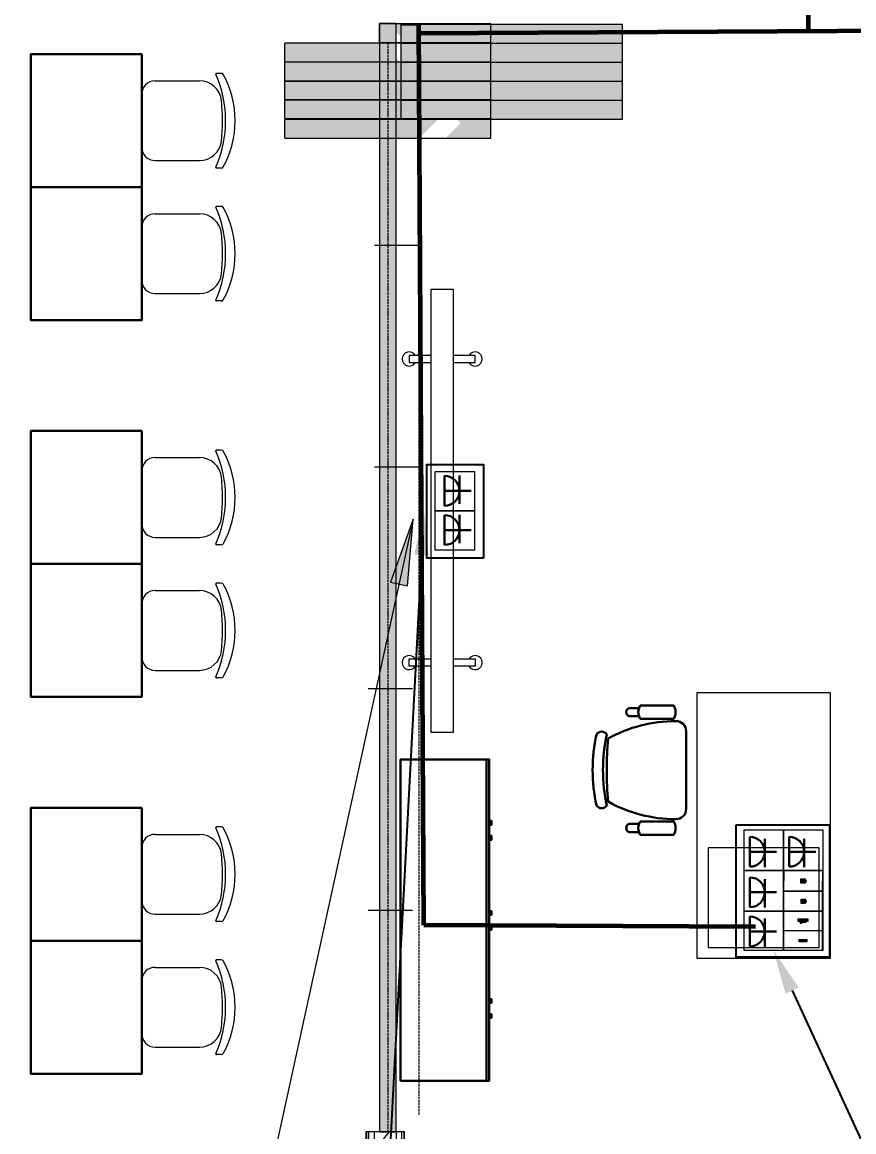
# Model space of a CAD drawing. Header units: millimetres. Extents: x -32 to 417638015, y -35 to 175284279.
# Drawn here: x 417145845 to 417149597, y 175234348 to 175239354 of the extents above; entities that cross this region are included whole.
import ezdxf
from ezdxf import colors
from ezdxf.entities.mleader import LeaderData, LeaderLine
from ezdxf.math import Vec2, Vec3

# ---------------------------------------------------------------- set-up
doc = ezdxf.new("R2010")
doc.units = ezdxf.units.MM
doc.linetypes.add('ADSK_Осевая', pattern=[14, 10, -2, 0, -2])
doc.linetypes.add('ADSK_Штриховая_ш3 п1_5', pattern=[4.5, 3, -1.5])
for name, color, linetype, lineweight in [('_ЭМ_В полу', 26, 'Кабель в трубе', 60), ('_ЭМ_гофра', 5, 'Continuous', 60), ('_ЭМ_ТХобщее_слой', 7, 'Continuous', 30), ('Аннотация', 7, 'Continuous', 18), ('Стены внутренние', 7, 'Continuous', 18), ('Стены отделка', 7, 'Continuous', 30), ('Стены штриховка', 7, 'Continuous', 9), ('ТХ', 5, 'Continuous', 0), ('Узлы', 7, 'Continuous', 18), ('ШТРИХОВКА', 252, 'Continuous', 15), ('Электро', 250, 'Continuous', 25), ('ЭОМ_Кабель для СУП', 150, 'Continuous', 9)]:
    doc.layers.add(name, color=color, linetype=linetype, lineweight=lineweight)
for name, color, linetype in [('_ЭМ_Надписи', 7, 'Continuous'), ('PDF _СС_розетки', 7, 'Continuous'), ('ВНУТРЯНКА', 1, 'Continuous'), ('ЭОМ_Лотки рабочие', 5, 'Continuous')]:
    doc.layers.add(name, color=color, linetype=linetype)
doc.layers.add('PDF _ЭОМ _розетки', color=7, linetype='Continuous', true_color=0xeb0000)
doc.layers.add('Линии', color=7, linetype='Continuous', lineweight=9, true_color=0x00a600)
doc.styles.add('ELine', font='txt.shx')
doc.styles.add('ЭОМ', font='isocpeur.ttf', dxfattribs={"width": 0.85, "height": 250})
doc.linetypes.add('TRAY', pattern='A,12.119257,["_",ELine,S=4.5,R=90,X=0,Y=-1.555839],0.750382,["_",ELine,S=4.5,R=0,X=0,Y=-0.8058489999999999],1.314849,["_",ELine,S=4.5,R=0,X=0,Y=-0.8058489999999999],2.250029,["_",ELine,S=4.5,R=90,X=0,Y=-1.555839],13.565483', length=30)
doc.linetypes.add('Кабель в трубе', pattern='A,8,[133,ltypeshp.shx,S=1,R=0,X=10,Y=1.3],-3,[130,ltypeshp.shx,S=1.5,R=-45,X=-1.5,Y=0],8', length=19)

# ---------------------------------------------------------------- blocks, each defined once
blk = doc.blocks.new('Стул ученич штабелир №5-7')
at = {"color": 0, "linetype": 'ByBlock', "lineweight": -2}
for p, q in [((-120.064222017827, -6.874120663269423e-05), (120.064222017827, 6.874120663269423e-05)), ((-120.0642220180016, -6.874130849610083e-05), (120.0642220177106, 6.874110476928763e-05)), ((-179.935777982173, -59.99993125879337), (-179.935777982173, -260.3112319844695)), ((-179.9357779823476, -59.99993125888795), (-179.9357779823476, -260.3112319845714)), ((180.064222017827, -59.99993125879337), (180.064222017827, -260.3112319844695)), ((180.0642220177106, -59.99993125888795), (180.0642220177106, -260.3112319845714)), ((-213.4357779821148, -359.0004116515302), (-213.4357779821148, -337.3406056039639)), ((-213.4357779822894, -359.0004116516247), (-213.4357779822894, -337.3406056040585)), ((213.564222017827, -359.0004116515302), (213.564222017827, -337.3406056039639)), ((213.5642220176524, -359.0004116516247), (213.5642220176524, -337.3406056040585))]:
    blk.add_line(p, q, dxfattribs=at)
for centre, radius, start, end in [((-119.9357779822312, -59.99993125879337), 60.00000000000227, 90, 180), ((-119.9357779823476, -59.99993125885157), 59.99999999995964, 90, 180), ((120.0642220178852, -59.99993125879337), 60.00000000000227, 0, 90), ((120.0642220177106, -59.99993125885157), 59.99999999995964, 0, 90), ((-79.93577798217302, -260.3112319844549), 100.0000000000176, 180, 264.2584419996841), ((-79.93577798234764, -260.3112319845568), 100.0000000000176, 180, 264.2584419996841), ((80.06422201782698, -260.3112319844549), 100.0000000000176, 275.7415580003159, 0), ((80.06422201765236, -260.3112319845568), 100.0000000000176, 275.7415580003159, 0), ((-210.435777982173, -337.3406056039494), 2.999999999983853, 63.89783268162118, 180), ((-210.4357779823476, -337.340605604044), 2.999999999983853, 63.89783268162118, 180), ((0.06422201782697812, 142.3201924452005), 520.8201237039044, 246.3195110063149, 293.6804889936851), ((0.06422201765235513, 142.3201924450987), 520.8201237039044, 246.3195110063149, 293.6804889936851), ((210.564222017827, -337.3406056039494), 2.999999999983853, 0, 116.1021673183788), ((210.5642220176524, -337.340605604044), 2.999999999983853, 0, 116.1021673183788), ((-203.435777982173, -359.0004116515447), 9.999999999989248, 180, 238.068250632605), ((-203.4357779823476, -359.0004116516466), 9.999999999989248, 180, 238.068250632605), ((0.06422201782697812, 9.04909030158342), 430.5490215606072, 240.9916647866204, 299.0083352133797), ((0.06422201765235513, 9.049090301488832), 430.5490215606072, 240.9916647866204, 299.0083352133797), ((0.06422201782697812, 435.5341415462426), 800.3966485555333, 263.2469772545854, 276.7530227454146), ((0.06422201765235513, 435.5341415461407), 800.3966485555333, 263.2469772545854, 276.7530227454146), ((203.564222017827, -359.0004116515447), 9.999999999989248, 301.931749367395, 0), ((203.5642220176524, -359.0004116516466), 9.999999999989248, 301.931749367395, 0)]:
    blk.add_arc(centre, radius, start, end, dxfattribs=at)
blk = doc.blocks.new('ТХ 3 этаж')
at = {"layer": 'Узлы'}
for points in [[(23443.21923300566, 7604.155551207485), (23579.41457975394, 7604.155551207485), (23579.41457975394, 7688.155551207485), (23152.23793012393, 7688.155551207485), (23152.23793012393, 7650.332200837438), (23198.41457975388, 7604.155551207485), (23336.43548194878, 7604.155551207485)], [(23152.23793012387, 2688.591227744124), (23152.23793012393, 7603.155551207485), (23076.59122938389, 7603.155551207485), (23076.59122938389, 2688.591227744124)]]:
    blk.add_hatch(color=8, dxfattribs=at).paths.add_polyline_path(points)
h = blk.add_hatch(color=8, dxfattribs=at)
h.paths.add_polyline_path([(23443.21923300566, 7516.155551207485), (23579.41457975394, 7516.155551207485), (23579.41457975394, 7600.155551207485), (23202.41457975388, 7600.155551207485), (23286.41457975388, 7516.155551207485), (23336.43548194878, 7516.155551207485)])
h.paths.add_polyline_path([(22649.41457975388, 7516.155551207485), (23076.59122938389, 7516.155551207485), (23076.59122938389, 7600.155551207485), (22649.41457975388, 7600.155551207485)])
h.paths.add_polyline_path([(23152.23793012393, 7516.155551207485), (23167.62064051459, 7516.155551207485), (23152.23793012393, 7531.538261598151)])
h = blk.add_hatch(color=8, dxfattribs=at)
h.paths.add_polyline_path([(23372.41457975388, 7430.155551207485), (23579.41457975394, 7430.155551207485), (23579.41457975394, 7514.155551207485), (23288.41457975388, 7514.155551207485), (23336.43548194878, 7466.134649012587)])
h.paths.add_polyline_path([(22649.41457975388, 7430.155551207485), (23076.59122938389, 7430.155551207485), (23076.59122938389, 7514.155551207485), (22649.41457975388, 7514.155551207485)])
h.paths.add_polyline_path([(23152.23793012393, 7430.155551207485), (23253.62064051453, 7430.155551207485), (23169.62064051453, 7514.155551207485), (23152.23793012393, 7514.155551207485)])
h = blk.add_hatch(color=8, dxfattribs=at)
h.paths.add_polyline_path([(23339.62064051453, 7344.155551207485), (23255.62064051459, 7428.155551207485), (23152.23793012393, 7428.155551207485), (23152.23793012393, 7344.155551207485), (23336.43548194878, 7344.155551207485)])
h.paths.add_polyline_path([(23443.21923300566, 7344.155551207485), (23579.41457975394, 7344.155551207485), (23579.41457975394, 7428.155551207485), (23374.41457975388, 7428.155551207485), (23443.21923300566, 7359.350897955708), (23428.02388625738, 7344.155551207485)])
h.paths.add_polyline_path([(22649.41457975388, 7344.155551207485), (23076.59122938389, 7344.155551207485), (23076.59122938389, 7428.155551207485), (22649.41457975388, 7428.155551207485)])
h = blk.add_hatch(color=8, dxfattribs=at)
h.paths.add_polyline_path([(22726.21295688249, 7260.155551207485), (23076.59122938389, 7260.155551207485), (23076.59122938389, 7344.155551207485), (22649.41457975388, 7344.155551207485), (22649.41457975388, 7260.155551207485)])
h.paths.add_polyline_path([(23344.02388625743, 7260.155551207485), (23579.41457975394, 7260.155551207485), (23579.41457975394, 7344.155551207485), (23152.23793012393, 7344.155551207485), (23152.23793012393, 7260.155551207485), (23336.43548194878, 7260.155551207485)])
h = blk.add_hatch(color=8, dxfattribs=at)
h.paths.add_polyline_path([(22726.21295688249, 7172.155551207485), (23076.59122938389, 7172.155551207485), (23076.59122938389, 7256.155551207485), (22649.41457975388, 7256.155551207485), (22649.41457975388, 7172.155551207485)])
h.paths.add_polyline_path([(23374.81782549672, 7172.155551207485), (23579.41457975394, 7172.155551207485), (23579.41457975394, 7256.155551207485), (23427.62064051453, 7256.155551207485), (23443.21923300566, 7240.556958716363)])
h.paths.add_polyline_path([(23152.23793012393, 7172.155551207485), (23256.02388625743, 7172.155551207485), (23340.02388625743, 7256.155551207485), (23152.23793012393, 7256.155551207485)])
at = {"color": 8, "linetype": 'Continuous'}
for p, q in [((24252.3952794715, 4612.194382247922), (24403.57620288638, 4612.194045317767)), ((24200.98872464124, 4600.179727956827), (24246.59977054337, 4600.158714892052)), ((24201.06276208555, 4563.431403624767), (24246.7755769293, 4563.438272217929)), ((24252.39514525092, 4551.969511079311), (24403.57606866604, 4551.969174149155)), ((24459.83778580205, 4145.511579121638), (24459.83856618611, 4495.670876366727)), ((23559.21783311089, 2918.591227744124), (23559.21783311089, 4368.591227744124)), ((24201.06167966916, 4077.749881817668), (24246.77449448706, 4077.745132958691)), ((24252.39411392828, 4089.213869049156), (24403.5750373434, 4089.213532119)), ((24200.98747843105, 4041.003881306562), (24246.59852442631, 4041.024691068742)), ((24252.39397970281, 4028.986674390209), (24403.5749031177, 4028.986337460054))]:
    blk.add_line(p, q, dxfattribs=at)
at = {"color": 8}
for points in [[(22003.94158473588, 7550.591227745579), (22003.94158473588, 6950.591227745579), (21503.94158473576, 6950.591227745579), (21503.94158473576, 7550.591227745579)], [(22003.94158473588, 6950.591227745113), (22003.94158473588, 6350.591227745113), (21503.94158473576, 6350.591227745113), (21503.94158473576, 6950.591227745113)], [(22003.94158473588, 5850.591227745113), (22003.94158473588, 5250.591227745113), (21503.94158473576, 5250.591227745113), (21503.94158473576, 5850.591227745113)], [(22003.94158473588, 5250.591227744648), (22003.94158473588, 4650.591227744648), (21503.94158473576, 4650.591227744648), (21503.94158473576, 5250.591227744648)], [(22003.94158473588, 4150.591227744648), (22003.94158473588, 3550.591227744648), (21503.94158473576, 3550.591227744648), (21503.94158473576, 4150.591227744648)], [(22003.94158473588, 3550.591227744182), (22003.94158473588, 2950.591227744182), (21503.94158473576, 2950.591227744182), (21503.94158473576, 3550.591227744182)]]:
    blk.add_lwpolyline(points, close=True, dxfattribs=at)
at = {"color": 8, "linetype": 'Continuous'}
for points in [[(23171.24532749952, 2918.591227744124), (23571.24532749952, 2918.591227744124), (23571.24532749952, 4368.591227744124), (23171.24532749952, 4368.591227744124)], [(23571.24532749952, 4091.524414986256), (23571.24532749952, 4074.146745196427), (23581.46676102543, 4074.146745196427), (23581.46676102543, 4091.524414986256)], [(23571.24532749952, 4023.845860771718), (23571.24532749952, 4006.46819098189), (23581.46676102543, 4006.46819098189), (23581.46676102543, 4023.845860771718)], [(23571.24532749952, 3684.501641025185), (23571.24532749952, 3667.123971235356), (23581.46676102543, 3667.123971235356), (23581.46676102543, 3684.501641025185)], [(23571.24532749952, 3616.823086810648), (23571.24532749952, 3599.445417020819), (23581.46676102543, 3599.445417020819), (23581.46676102543, 3616.823086810648)], [(23571.24532749952, 3287.612192153814), (23571.24532749952, 3270.234522363986), (23581.46676102543, 3270.234522363986), (23581.46676102543, 3287.612192153814)], [(23571.24532749952, 3219.933637939277), (23571.24532749952, 3202.555968149449), (23581.46676102543, 3202.555968149449), (23581.46676102543, 3219.933637939277)]]:
    blk.add_lwpolyline(points, close=True, dxfattribs=at)
for centre, radius, start, end in [((24302.41508134382, 4582.081835186749), 58.38485265115694, 148.9510123063854, 211.0487723132728), ((24353.55626679349, 4582.081721210619), 58.38480618134818, 328.9509723048196, 31.04877231327284), ((24209.50776127956, 4581.821811320202), 20.23648610886201, 114.8954523110503, 245.3353723111037), ((24411.36415553725, 3917.193902993284), 624.4533800444575, 89.87797230832345, 119.1058923020242), ((24414.4268770343, 4496.263467625715), 45.41580305043151, 359.2518723108205, 92.18663730249264), ((24785.5380913878, 4321.303813424194), 747.5137961953549, 167.6019923050138, 192.3977723140678), ((24078.69174063692, 4465.951960104692), 28.12280751992465, 34.29007230332434, 145.7096423144107), ((24832.00789938841, 4321.303709859203), 747.513796195354, 167.6019923050138, 192.3977723140678), ((25863.84210415368, 4321.301410256652), 1761.918570076577, 175.3938223139809, 184.6546223109332), ((24078.69109590256, 4176.658817378513), 28.12327221800076, 214.2914723094528, 325.7082723040991), ((24411.3689741627, 4723.998062509694), 624.4633710530685, 240.9067723083457, 270.1214723106648), ((24414.42586165504, 4144.91686678672), 45.41608186922893, 267.8134723070149, 0.7478723090622774), ((24209.58071630748, 4059.391965181043), 20.23648610886495, 114.8954523110503, 245.3353723111037), ((24302.41391580083, 4059.10132198775), 58.38480618133873, 148.9509823089283, 211.0487723132728), ((24353.5551012505, 4059.101208011794), 58.3848294162496, 328.9509723048196, 31.04877231327284)]:
    blk.add_arc(centre, radius, start, end, dxfattribs=at)
at = {"layer": 'Линии', "color": 8, "linetype": 'ADSK_Штриховая_ш3 п1_5'}
for p, q in [((23579.41457975388, 7688.155551207485), (23076.59122938389, 7688.155551207485)), ((23076.59122938389, 7604.155551207485), (23076.59122938389, 7688.155551207485)), ((23579.41457975388, 7604.155551207485), (23579.41457975388, 7688.155551207485)), ((23579.41457975388, 7600.155551207485), (22649.41457975388, 7600.155551207485)), ((22649.41457975388, 7516.155551207485), (22649.41457975388, 7600.155551207485)), ((23076.59122938389, 7604.155551207485), (23579.41457975388, 7604.155551207485)), ((23579.41457975388, 7516.155551207485), (23579.41457975388, 7600.155551207485)), ((22649.41457975388, 7516.155551207485), (23579.41457975388, 7516.155551207485)), ((23579.41457975388, 7514.155551207485), (22649.41457975388, 7514.155551207485)), ((22649.41457975388, 7430.155551207485), (22649.41457975388, 7514.155551207485)), ((23579.41457975388, 7430.155551207485), (23579.41457975388, 7514.155551207485)), ((22649.41457975388, 7430.155551207485), (23579.41457975388, 7430.155551207485)), ((23579.41457975388, 7428.155551207485), (22649.41457975388, 7428.155551207485)), ((22649.41457975388, 7344.155551207485), (22649.41457975388, 7428.155551207485)), ((23579.41457975388, 7344.155551207485), (23579.41457975388, 7428.155551207485)), ((23579.41457975388, 7344.155551207485), (22649.41457975388, 7344.155551207485)), ((22649.41457975388, 7344.155551207485), (23579.41457975388, 7344.155551207485)), ((22649.41457975388, 7260.155551207485), (22649.41457975388, 7344.155551207485)), ((23579.41457975388, 7260.155551207485), (23579.41457975388, 7344.155551207485)), ((22649.41457975388, 7260.155551207485), (23579.41457975388, 7260.155551207485)), ((23579.41457975388, 7256.155551207485), (22649.41457975388, 7256.155551207485)), ((22649.41457975388, 7172.155551207485), (22649.41457975388, 7256.155551207485)), ((23579.41457975388, 7172.155551207485), (23579.41457975388, 7256.155551207485)), ((22649.41457975388, 7172.155551207485), (23579.41457975388, 7172.155551207485))]:
    blk.add_line(p, q, dxfattribs=at)
at = {"layer": 'Линии', "color": 8}
for p, q in [((23076.59122938389, 7603.155551207485), (23076.59122938389, 2688.591227744124)), ((23152.23793012387, 2688.591227744124), (23152.23793012387, 7603.155551207485))]:
    blk.add_line(p, q, dxfattribs=at)
at = {"layer": 'Линии', "color": 8, "linetype": 'ADSK_Осевая', "lineweight": 18}
blk.add_line((23114.41457975388, 7603.155551207485), (23114.41457975388, 2683.155551207485), dxfattribs=at)
at = {"layer": 'ТХ', "color": 8}
for points in [[(23309.28021801385, 4490.591227744124), (23309.28021801385, 6490.591227744124), (23409.28021801385, 6490.591227744124), (23409.28021801385, 4490.591227744124)], [(25109.83817599411, 4670.591227744182), (25109.83817599411, 3470.591227744182), (24509.83817599411, 3470.591227744182), (24509.83817599411, 4670.591227744182)], [(24559.83817599411, 3970.591227744182), (24559.83817599411, 3520.591227744182), (25059.83817599411, 3520.591227744182), (25059.83817599411, 3970.591227744182)]]:
    blk.add_lwpolyline(points, close=True, dxfattribs=at)
at = {"layer": 'ТХ', "color": 8, "linetype": 'Continuous', "lineweight": 5, "ltscale": 100}
for points in [[(23309.28021801385, 6191.961090757861), (23210.65008102712, 6191.961090757861), (23210.65008102712, 6159.084378429048), (23309.28021801385, 6159.084378429048)], [(23409.28021801385, 6159.084378429048), (23507.91035500012, 6159.084378429048), (23507.91035500012, 6191.961090757861), (23409.28021801385, 6191.961090757861)], [(23309.28021801385, 4789.221364730445), (23210.65008102712, 4789.221364730445), (23210.65008102712, 4822.0980770592), (23309.28021801385, 4822.0980770592)], [(23409.28021801385, 4822.0980770592), (23507.91035500012, 4822.0980770592), (23507.91035500012, 4789.221364730445), (23409.28021801385, 4789.221364730445)]]:
    blk.add_lwpolyline(points, dxfattribs=at)
at = {"layer": 'ТХ', "color": 8}
for centre, start, end in [((23210.65008102759, 6175.522734593425), 30.96375653207352, 329.0362434679265), ((23507.91035500012, 6175.522734593425), 210.9637565320735, 149.0362434679265), ((23210.65008102759, 4805.659720894822), 30.96375653207352, 329.0362434679265), ((23507.91035500012, 4805.659720894822), 210.9637565320735, 149.0362434679265)]:
    blk.add_arc(centre, 31.95042134147633, start, end, dxfattribs=at)
at = {"layer": 'ТХ', "color": 8, "lineweight": 0, "rotation": 90}
for p in [(22003.94158473588, 7250.591227746045), (22003.94158473588, 6650.591227745113), (22003.94158473588, 5550.591227745113), (22003.94158473588, 4950.591227744648), (22003.94158473588, 3850.591227744648), (22003.94158473588, 3250.591227744182)]:
    blk.add_blockref('Стул ученич штабелир №5-7', p, dxfattribs=at)
blk = doc.blocks.new('План 3 этажа')
at = {"layer": 'Аннотация', "lineweight": 20}
blk.add_hatch(color=8, dxfattribs=at).paths.add_polyline_path([(16217.29116076417, 5571.552485754976), (16114.69643473352, 5286.887355467491), (16191.86902244511, 5270.033615542551)])
at = {"layer": 'Стены внутренние', "lineweight": 9}
h = blk.add_hatch(dxfattribs=at)
h.set_pattern_fill('FP_3', color=8, style=0, pattern_type=2)
h.set_pattern_definition([(45, (507.3426762534655, 158.9018102923892), (-106.0660171779821, 106.0660171779821), []), (135, (507.3426762534655, 158.9018102923892), (-106.0660171779821, -106.0660171779821), [])])
h.paths.add_polyline_path([(16041.34267625347, 2577.133406092814), (16141.34267625347, 2577.133406092832), (16141.34267625347, 2807.133406092909), (16041.34267625347, 2807.133406092909), (16041.34267625347, 2734.252521997297)])
at = {"layer": 'Узлы'}
for points in [[(16141.34267625347, 2807.133406092909), (16141.34267625347, 7807.133406092916), (16065.69597551349, 7807.133406092916), (16065.69597551349, 2807.133406092909)], [(17159.34267625352, 7719.745312251761), (17161.34267625347, 7719.745312251761), (17161.34267625347, 7803.745312251759), (16161.34267625347, 7803.745312251759), (16161.34267625347, 7719.745312251761), (17157.34267625352, 7719.745312251761)], [(17057.34267625352, 7633.745312251755), (17161.34267625347, 7633.745312251755), (17161.34267625347, 7717.745312251752), (16161.34267625347, 7717.745312251752), (16161.34267625347, 7633.745312251755), (16606.02245856746, 7633.745312251755)], [(17057.34267625352, 7547.745312251755), (17161.34267625347, 7547.745312251755), (17161.34267625347, 7631.745312251755), (16161.34267625347, 7631.745312251755), (16161.34267625347, 7547.745312251755), (16606.02245856746, 7547.745312251755)], [(17057.34267625352, 7461.745312251766), (17161.34267625347, 7461.745312251766), (17161.34267625347, 7545.745312251766), (16161.34267625347, 7545.745312251766), (16161.34267625347, 7461.745312251766), (16606.02245856746, 7461.745312251766)], [(17057.34267625352, 7375.74531225177), (17161.34267625347, 7375.74531225177), (17161.34267625347, 7459.745312251768), (16161.34267625347, 7459.745312251768), (16161.34267625347, 7375.74531225177), (16606.02245856746, 7375.74531225177)]]:
    blk.add_hatch(color=8, dxfattribs=at).paths.add_polyline_path(points)
at = {"layer": 'Аннотация', "color": 8, "lineweight": 20}
for p, q in [((16217.29116076417, 5571.552485754976), (15213.95000919409, 977.2942754687474)), ((16217.29116076417, 5571.552485754976), (16114.69643473352, 5286.887355467491)), ((16191.86902244511, 5270.033615542551), (16217.29116076417, 5571.552485754976)), ((16114.69643473352, 5286.887355467491), (16191.86902244511, 5270.033615542551))]:
    blk.add_line(p, q, dxfattribs=at)
at = {"layer": 'Линии', "color": 8}
for p, q in [((16141.34267625347, 7807.13340609291), (16065.69597551349, 7807.13340609291)), ((16065.69597551349, 7807.13340609291), (16065.69597551349, 2807.133406092909)), ((16141.34267625347, 2807.133406092909), (16141.34267625347, 7807.133406092912)), ((17161.34267625347, 7803.745312251743), (16161.34267625347, 7803.745312251746)), ((16161.34267625347, 7803.745312251746), (16161.34267625347, 7719.74531225175)), ((16165.68535114644, 7801.697729556235), (16245.68535114644, 7801.697729556233)), ((17161.34267625347, 7719.745312251745), (17161.34267625347, 7803.745312251743)), ((16161.34267625347, 7719.74531225175), (17161.34267625347, 7719.745312251745)), ((17161.34267625347, 7717.745312251745), (16161.34267625347, 7717.745312251748)), ((16161.34267625347, 7717.745312251748), (16161.34267625347, 7633.745312251752)), ((17161.34267625347, 7633.745312251748), (17161.34267625347, 7717.745312251745)), ((16161.34267625347, 7633.745312251752), (17161.34267625347, 7633.745312251748)), ((17161.34267625347, 7631.745312251748), (16161.34267625347, 7631.745312251752)), ((16161.34267625347, 7631.745312251752), (16161.34267625347, 7547.745312251755)), ((17161.34267625347, 7547.745312251754), (17161.34267625347, 7631.745312251748)), ((16161.34267625347, 7547.745312251755), (17161.34267625347, 7547.745312251754)), ((17161.34267625347, 7545.745312251754), (16161.34267625347, 7545.745312251757)), ((16161.34267625347, 7545.745312251757), (16161.34267625347, 7461.745312251761)), ((17161.34267625347, 7461.745312251759), (17161.34267625347, 7545.745312251754)), ((16161.34267625347, 7461.745312251761), (17161.34267625347, 7461.745312251759)), ((17161.34267625347, 7459.745312251759), (16161.34267625347, 7459.745312251763)), ((16161.34267625347, 7459.745312251763), (16161.34267625347, 7375.745312251766)), ((17161.34267625347, 7375.745312251763), (17161.34267625347, 7459.745312251759)), ((16161.34267625347, 7375.745312251766), (17161.34267625347, 7375.745312251763)), ((16043.51932588348, 6807.139945119515), (16243.51932588348, 6807.139945119515)), ((16043.51932588348, 5807.139945119515), (16243.51932588348, 5807.139945119515)), ((16015.05586607673, 4807.139945119515), (16215.05586607673, 4807.139945119515)), ((16015.05586607673, 3807.139945119515), (16215.05586607673, 3807.139945119515)), ((16065.69597551349, 2807.133406092909), (16141.34267625347, 2807.133406092909))]:
    blk.add_line(p, q, dxfattribs=at)
at = {"layer": 'Линии', "color": 8, "linetype": 'ADSK_Осевая', "lineweight": 18}
blk.add_line((16243.51932588348, 7801.697729556233), (16243.51932588348, 2881.697729556235), dxfattribs=at)
blk.add_line((16243.51932588348, 7801.697729556233), (16243.51932588348, 2881.697729556235), dxfattribs=at)
at = {"layer": 'Стены отделка', "color": 8, "lineweight": 9}
for p, q in [((16178.34267625347, 2807.133406092909), (16004.34267625347, 2807.13340609291)), ((16004.34267625347, 2807.13340609291), (16004.34267625347, 2589.133406092911)), ((16016.34267625347, 2807.13340609291), (16016.34267625347, 2577.133406092911)), ((16166.34267625347, 2577.133406092911), (16166.34267625347, 2807.133406092909)), ((16178.34267625347, 2589.13340609291), (16178.34267625347, 2807.133406092909))]:
    blk.add_line(p, q, dxfattribs=at)
at = {"layer": 'Стены штриховка', "color": 8}
for p, q in [((16006.34267625347, 2807.13340609291), (16006.34267625347, 2587.133406092911)), ((16041.34267625347, 2807.13340609291), (16041.34267625347, 2577.133406092911)), ((16141.34267625347, 2807.133406092909), (16141.34267625347, 2577.133406092911)), ((16176.34267625347, 2587.13340609291), (16176.34267625347, 2807.133406092909))]:
    blk.add_line(p, q, dxfattribs=at)
at = {"layer": 'ЭОМ_Лотки рабочие'}
blk.add_blockref('ТХ 3 этаж', (-7010.895253870607, 118.5421783487909), dxfattribs=at)
blk = doc.blocks.new('_ЭМ_ТХ2_3 этаж_нов')
at = {"layer": 'Узлы'}
for points in [[(22425.41594984336, 7568.795919264259), (22561.61129659164, 7568.795919264259), (22561.61129659164, 7652.795919264259), (22134.43464696163, 7652.795919264252), (22134.43464696163, 7614.972568894242), (22180.61129659158, 7568.795919264259), (22318.63219878648, 7568.795919264259)], [(22134.43464696157, 2653.231595800928), (22134.43464696163, 7567.795919264259), (22058.78794622159, 7567.795919264259), (22058.78794622159, 2653.231595800928)]]:
    blk.add_hatch(color=8, dxfattribs=at).paths.add_polyline_path(points)
h = blk.add_hatch(color=8, dxfattribs=at)
h.paths.add_polyline_path([(22425.41594984336, 7480.795919264259), (22561.61129659164, 7480.795919264259), (22561.61129659164, 7564.795919264259), (22184.61129659158, 7564.795919264259), (22268.61129659158, 7480.795919264259), (22318.63219878648, 7480.795919264259)])
h.paths.add_polyline_path([(21631.61129659158, 7480.795919264259), (22058.78794622159, 7480.795919264259), (22058.78794622159, 7564.795919264259), (21631.61129659158, 7564.795919264259)])
h.paths.add_polyline_path([(22134.43464696163, 7480.795919264259), (22149.81735735229, 7480.795919264259), (22134.43464696163, 7496.178629654918)])
h = blk.add_hatch(color=8, dxfattribs=at)
h.paths.add_polyline_path([(22354.61129659158, 7394.795919264267), (22561.61129659164, 7394.795919264267), (22561.61129659164, 7478.795919264267), (22270.61129659158, 7478.795919264267), (22318.63219878648, 7430.775017069376)])
h.paths.add_polyline_path([(21631.61129659158, 7394.795919264267), (22058.78794622159, 7394.795919264267), (22058.78794622159, 7478.795919264267), (21631.61129659158, 7478.795919264267)])
h.paths.add_polyline_path([(22134.43464696163, 7394.795919264267), (22235.81735735224, 7394.795919264267), (22151.81735735224, 7478.795919264267), (22134.43464696163, 7478.795919264267)])
h = blk.add_hatch(color=8, dxfattribs=at)
h.paths.add_polyline_path([(22321.81735735224, 7308.795919264259), (22237.81735735229, 7392.795919264259), (22134.43464696163, 7392.795919264259), (22134.43464696163, 7308.795919264259), (22318.63219878648, 7308.795919264259)])
h.paths.add_polyline_path([(22425.41594984336, 7308.795919264259), (22561.61129659164, 7308.795919264259), (22561.61129659164, 7392.795919264259), (22356.61129659158, 7392.795919264259), (22425.41594984336, 7323.991266012497), (22410.22060309508, 7308.795919264259)])
h.paths.add_polyline_path([(21631.61129659158, 7308.795919264259), (22058.78794622159, 7308.795919264259), (22058.78794622159, 7392.795919264259), (21631.61129659158, 7392.795919264259)])
h = blk.add_hatch(color=8, dxfattribs=at)
h.paths.add_polyline_path([(21708.40967372019, 7224.795919264259), (22058.78794622159, 7224.795919264259), (22058.78794622159, 7308.795919264259), (21631.61129659158, 7308.795919264259), (21631.61129659158, 7224.795919264259)])
h.paths.add_polyline_path([(22326.22060309513, 7224.795919264259), (22561.61129659164, 7224.795919264259), (22561.61129659164, 7308.795919264259), (22134.43464696163, 7308.795919264259), (22134.43464696163, 7224.795919264259), (22318.63219878648, 7224.795919264259)])
h = blk.add_hatch(color=8, dxfattribs=at)
h.paths.add_polyline_path([(21708.40967372019, 7136.795919264259), (22058.78794622159, 7136.795919264259), (22058.78794622159, 7220.795919264259), (21631.61129659158, 7220.795919264259), (21631.61129659158, 7136.795919264259)])
h.paths.add_polyline_path([(22357.01454233442, 7136.795919264259), (22561.61129659164, 7136.795919264259), (22561.61129659164, 7220.795919264259), (22409.81735735224, 7220.795919264259), (22425.41594984336, 7205.197326773152)])
h.paths.add_polyline_path([(22134.43464696163, 7136.795919264259), (22238.22060309513, 7136.795919264259), (22322.22060309513, 7220.795919264259), (22134.43464696163, 7220.795919264259)])
at = {"color": 8, "linetype": 'Continuous'}
for p, q in [((23183.18544147894, 4564.820096013616), (23228.79648738107, 4564.799082948841)), ((23234.59199630921, 4576.834750304712), (23385.77291972408, 4576.834413374556)), ((23183.25947892325, 4528.071771681556), (23228.972293767, 4528.078640274718)), ((23234.59186208862, 4516.6098791361), (23385.77278550373, 4516.609542205944)), ((23442.03450263975, 4110.151947178427), (23442.03528302381, 4460.311244423516)), ((22541.41454994859, 2883.231595800928), (22541.41454994859, 4333.231595800928)), ((23183.18419526876, 4005.644249363351), (23228.79524126401, 4005.665059125531)), ((23183.25839650686, 4042.390249874457), (23228.97121132476, 4042.38550101548)), ((23234.59083076599, 4053.854237105945), (23385.7717541811, 4053.853900175789)), ((23234.59069654051, 3993.627042446999), (23385.77161995539, 3993.626705516843))]:
    blk.add_line(p, q, dxfattribs=at)
at = {"color": 8}
for points in [[(20986.13830157358, 7515.231595802368), (20986.13830157358, 6915.231595802368), (20486.13830157348, 6915.231595802368), (20486.13830157348, 7515.231595802368)], [(20986.13830157358, 6915.231595801903), (20986.13830157358, 6315.231595801903), (20486.13830157348, 6315.231595801903), (20486.13830157348, 6915.231595801903)], [(20986.13830157358, 5815.231595801903), (20986.13830157358, 5215.231595801903), (20486.13830157348, 5215.231595801903), (20486.13830157348, 5815.231595801903)], [(20986.13830157358, 5215.231595801437), (20986.13830157358, 4615.231595801437), (20486.13830157348, 4615.231595801437), (20486.13830157348, 5215.231595801437)], [(20986.13830157358, 4115.231595801437), (20986.13830157358, 3515.231595801437), (20486.13830157348, 3515.231595801437), (20486.13830157348, 4115.231595801437)], [(20986.13830157358, 3515.231595800971), (20986.13830157358, 2915.231595800971), (20486.13830157348, 2915.231595800971), (20486.13830157348, 3515.231595800971)]]:
    blk.add_lwpolyline(points, close=True, dxfattribs=at)
at = {"color": 8, "linetype": 'Continuous'}
for points in [[(22153.44204433722, 2883.231595800928), (22553.44204433722, 2883.231595800928), (22553.44204433722, 4333.231595800928), (22153.44204433722, 4333.231595800928)], [(22553.44204433722, 4056.164783043059), (22553.44204433722, 4038.787113253231), (22563.66347786313, 4038.787113253231), (22563.66347786313, 4056.164783043059)], [(22553.44204433722, 3988.486228828522), (22553.44204433722, 3971.108559038694), (22563.66347786313, 3971.108559038694), (22563.66347786313, 3988.486228828522)], [(22553.44204433722, 3649.142009081988), (22553.44204433722, 3631.76433929216), (22563.66347786313, 3631.76433929216), (22563.66347786313, 3649.142009081988)], [(22553.44204433722, 3581.463454867451), (22553.44204433722, 3564.085785077623), (22563.66347786313, 3564.085785077623), (22563.66347786313, 3581.463454867451)], [(22553.44204433722, 3252.252560210618), (22553.44204433722, 3234.87489042079), (22563.66347786313, 3234.87489042079), (22563.66347786313, 3252.252560210618)], [(22553.44204433722, 3184.574005996081), (22553.44204433722, 3167.196336206252), (22563.66347786313, 3167.196336206252), (22563.66347786313, 3184.574005996081)]]:
    blk.add_lwpolyline(points, close=True, dxfattribs=at)
for centre, radius, start, end in [((23191.70447811726, 4546.462179376991), 20.23648610886201, 114.895452310058, 245.3353723118522), ((23284.61179818152, 4546.722203243538), 58.38485265115694, 148.9510123068154, 211.0487723124957), ((23335.75298363118, 4546.722089267409), 58.38480618134818, 328.950972304497, 31.04877231249567), ((23393.56087237494, 3881.834271050073), 624.4533800444575, 89.87797230832489, 119.105892302794), ((23396.62359387202, 4460.903835682504), 45.41580305043151, 359.2518723108124, 92.18663730255625), ((23060.88845747462, 4430.592328161481), 28.12280751992465, 34.2900723030151, 145.7096423144107), ((23767.7348082255, 4285.944181480983), 747.5137961953549, 167.6019923050585, 192.397772314023), ((23814.20461622611, 4285.944077915992), 747.513796195354, 167.6019923050585, 192.397772314023), ((24846.03882099138, 4285.941778313441), 1761.918570076577, 175.3938223140479, 184.6546223108825), ((23060.88781274025, 4141.299185435302), 28.12327221800076, 214.291472310216, 325.7082723052147), ((23393.56569100041, 4688.638430566483), 624.4633710530685, 240.9067723080416, 270.1214723106644), ((23396.62257849274, 4109.557234843509), 45.41608186922893, 267.8134723070746, 0.747872309064998), ((23191.77743314518, 4024.032333237832), 20.23648610886495, 114.895452310058, 245.3353723118522), ((23284.61063263852, 4023.741690044539), 58.38480618133873, 148.9509823089283, 211.0487723124957), ((23335.7518180882, 4023.741576068584), 58.3848294162496, 328.950972304497, 31.04877231249567)]:
    blk.add_arc(centre, radius, start, end, dxfattribs=at)
at = {"layer": 'Линии', "color": 8, "linetype": 'ADSK_Штриховая_ш3 п1_5'}
for p, q in [((22561.61129659158, 7652.795919264252), (22058.78794622159, 7652.795919264252)), ((22058.78794622159, 7568.795919264252), (22058.78794622159, 7652.795919264252)), ((22561.61129659158, 7568.795919264252), (22561.61129659158, 7652.795919264252)), ((22561.61129659158, 7564.795919264245), (21631.61129659158, 7564.795919264252)), ((21631.61129659158, 7480.795919264259), (21631.61129659158, 7564.795919264252)), ((22058.78794622159, 7568.795919264259), (22561.61129659158, 7568.795919264252)), ((22561.61129659158, 7480.795919264252), (22561.61129659158, 7564.795919264245)), ((21631.61129659158, 7480.795919264259), (22561.61129659158, 7480.795919264252)), ((22561.61129659158, 7478.795919264245), (21631.61129659158, 7478.795919264252)), ((21631.61129659158, 7394.795919264259), (21631.61129659158, 7478.795919264252)), ((22561.61129659158, 7394.795919264252), (22561.61129659158, 7478.795919264245)), ((21631.61129659158, 7394.795919264259), (22561.61129659158, 7394.795919264252)), ((22561.61129659158, 7392.795919264245), (21631.61129659158, 7392.795919264252)), ((21631.61129659158, 7308.795919264259), (21631.61129659158, 7392.795919264252)), ((22561.61129659158, 7308.795919264252), (22561.61129659158, 7392.795919264245)), ((22561.61129659158, 7308.795919264252), (21631.61129659158, 7308.795919264259)), ((21631.61129659158, 7308.795919264259), (22561.61129659158, 7308.795919264252)), ((21631.61129659158, 7224.795919264267), (21631.61129659158, 7308.795919264259)), ((22561.61129659158, 7224.795919264259), (22561.61129659158, 7308.795919264252)), ((21631.61129659158, 7224.795919264259), (22561.61129659158, 7224.795919264259)), ((22561.61129659158, 7220.795919264245), (21631.61129659158, 7220.795919264252)), ((21631.61129659158, 7136.795919264259), (21631.61129659158, 7220.795919264252)), ((22561.61129659158, 7136.795919264252), (22561.61129659158, 7220.795919264245)), ((21631.61129659158, 7136.795919264259), (22561.61129659158, 7136.795919264252))]:
    blk.add_line(p, q, dxfattribs=at)
at = {"layer": 'Линии', "color": 8}
for p, q in [((22058.78794622159, 7567.795919264252), (22058.78794622159, 2653.231595800928)), ((22134.43464696157, 2653.231595800928), (22134.43464696157, 7567.795919264252))]:
    blk.add_line(p, q, dxfattribs=at)
at = {"layer": 'Линии', "color": 8, "linetype": 'ADSK_Осевая', "lineweight": 18}
blk.add_line((22096.61129659158, 7567.795919264252), (22096.61129659158, 2647.795919264259), dxfattribs=at)
at = {"layer": 'ТХ', "color": 8}
for points in [[(22291.47693485157, 4455.231595800902), (22291.47693485157, 6455.231595800902), (22391.47693485157, 6455.231595800902), (22391.47693485157, 4455.231595800902)], [(24092.03489283181, 4635.23159580096), (24092.03489283181, 3435.23159580096), (23492.03489283181, 3435.23159580096), (23492.03489283181, 4635.23159580096)], [(23542.03489283181, 3935.23159580096), (23542.03489283181, 3485.23159580096), (24042.03489283181, 3485.23159580096), (24042.03489283181, 3935.23159580096)]]:
    blk.add_lwpolyline(points, close=True, dxfattribs=at)
at = {"layer": 'ТХ', "color": 8, "linetype": 'Continuous', "lineweight": 5, "ltscale": 100}
for points in [[(22291.47693485157, 6156.60145881461), (22192.84679786484, 6156.60145881461), (22192.84679786484, 6123.724746485841), (22291.47693485157, 6123.724746485841)], [(22391.47693485157, 6123.724746485841), (22490.10707183783, 6123.724746485841), (22490.10707183783, 6156.60145881461), (22391.47693485157, 6156.60145881461)], [(22291.47693485157, 4753.861732787194), (22192.84679786484, 4753.861732787194), (22192.84679786484, 4786.738445115963), (22291.47693485157, 4786.738445115963)], [(22391.47693485157, 4786.738445115963), (22490.10707183783, 4786.738445115963), (22490.10707183783, 4753.861732787194), (22391.47693485157, 4753.861732787194)]]:
    blk.add_lwpolyline(points, dxfattribs=at)
at = {"layer": 'ТХ', "color": 8}
for centre, start, end in [((22192.84679786531, 6140.163102650225), 30.96375653218076, 329.0362434678192), ((22490.10707183783, 6140.163102650225), 210.9637565322255, 149.0362434677745), ((22192.84679786531, 4770.300088951579), 30.96375653218076, 329.0362434678192), ((22490.10707183783, 4770.300088951579), 210.9637565321808, 149.0362434677745)]:
    blk.add_arc(centre, 31.95042134147633, start, end, dxfattribs=at)
at = {"layer": 'ТХ', "color": 8, "lineweight": 0, "rotation": 90}
for p in [(20986.13830157358, 7215.231595802834), (20986.13830157358, 6615.231595801903), (20986.13830157358, 5515.231595801903), (20986.13830157358, 4915.231595801437), (20986.13830157358, 3815.231595801437), (20986.13830157358, 3215.231595800971)]:
    blk.add_blockref('Стул ученич штабелир №5-7', p, dxfattribs=at)
blk = doc.blocks.new('розетк для люка')
at = {"layer": 'ВНУТРЯНКА', "color": 5, "lineweight": 30, "ltscale": 100, "transparency": 33554687}
blk.add_line((-67.11747854948044, -58.844417036511), (-67.11747854948044, 69.0245871595107), dxfattribs=at)
at = {"layer": 'Электро', "color": 5, "lineweight": 30, "transparency": 33554687}
for p, q in [((0, 67.26808135141619), (0, -67.26808135141619)), ((0, 0.0003593091387301683), (-120.061785097234, 0.0003593091387301683))]:
    blk.add_line(p, q, dxfattribs=at)
blk.add_ellipse((0.1495329299941659, 0), major_axis=(47.56583400309081, 47.56583400309035), ratio=0.9999999999999749, start_param=0.7876211000824064, end_param=3.924767880302308, dxfattribs=at)
blk = doc.blocks.new('Люк на 6 мест')
h = blk.add_hatch(color=256)
h.dxf.hatch_style = 1
h.paths.add_polyline_path([(-284.6164134591818, 515.7474190315988), (-284.5652974923141, 526.8375173213717), (-319.1556172966957, 526.9969494201068), (-319.2067332635634, 515.906851130334)])
h = blk.add_hatch(color=256)
h.dxf.hatch_style = 1
h.paths.add_polyline_path([(-323.7025677859856, 435.0548833542289), (-323.7022941317482, 435.1142552340189), (-313.005850428257, 442.7868896221062), (-289.0984504525622, 442.7241952550849), (-279.4343289099706, 434.9577158932825), (-279.4340552561989, 435.0170877726068), (-279.3240828458293, 422.808255480255), (-323.5925953751503, 422.8460510616442)])
h = blk.add_hatch(color=256)
h.dxf.hatch_style = 1
h.paths.add_polyline_path([(-311.7315014389605, 334.8334641364127), (-311.7421021068731, 341.7084559640571), (-317.2420955689886, 341.6999754296339), (-317.2505761034117, 347.1999688908181), (-311.750582641529, 347.2084494252413), (-311.7611833096744, 354.0834412533513), (-292.5112061932014, 354.1131231245308), (-292.4815243222547, 334.8631460071265)])
h = blk.add_hatch(color=256)
h.dxf.hatch_style = 1
h.paths.add_polyline_path([(-311.2660800683661, 243.1889807875316), (-311.2766807362786, 250.063972615176), (-316.7766741983942, 250.0554920807529), (-316.7851547328173, 255.5554855419371), (-311.2851612709346, 255.5639660763602), (-311.29576193908, 262.4389579044703), (-292.0457848226069, 262.4686397756498), (-292.0161029516603, 243.2186626582454)])
for p, q in [((-323.7025677855199, 435.0548833542289), (-323.7022941317482, 435.1142552340189)), ((-323.5925953751503, 422.8460510616442), (-323.7025677855199, 435.0548833542289)), ((-279.3240828458293, 422.808255480255), (-323.5925953751503, 422.8460510616442)), ((-289.0984504525622, 442.7241952550849), (-296.8204412725827, 442.7122885844456)), ((-296.8204412725827, 442.7122885844456), (-296.8085346021762, 434.9902977641923)), ((-289.0865437821558, 435.0022044345988), (-289.0984504525622, 442.7241952550849)), ((-289.0865437821558, 435.0022044345988), (-279.4340552561989, 435.0170877726068)), ((-279.4340552561989, 435.0170877726068), (-279.3240828458293, 422.808255480255))]:
    blk.add_line(p, q)
for points in [[(-215.4657629050489, 477.0801654207753), (-388.3062678503629, 476.7635674309568), (-388.3062678503629, 565.6642030309304), (-215.4657629050489, 565.9808010207489)], [(-284.5652974918485, 526.8375173213717), (-284.6164134587161, 515.7474190315988), (-319.2067332635634, 515.906851130334), (-319.1556172966957, 526.9969494201068)], [(-215.4657629050489, 388.1795298208017), (-388.3062678503629, 387.8629318309831), (-388.3062678503629, 476.7635674309568), (-215.4657629050489, 477.0801654207753)], [(-215.4657629050489, 299.2788942208281), (-388.3062678503629, 298.9622962310095), (-388.3062678503629, 387.8629318309831), (-215.4657629050489, 388.1795298208017)], [(-215.8419085670903, 205.4565212957386), (-388.6824135124043, 205.1399233059201), (-388.3062678503629, 298.9631910803387), (-215.4657629050489, 299.2797890701572)]]:
    blk.add_lwpolyline(points, close=True)
for points in [[(-311.750582641529, 347.2084494252413), (-311.7611833096744, 354.0834412533513), (-292.5112061932014, 354.1131231245308)], [(-292.5112061932014, 354.1131231245308), (-292.4815243222547, 334.8631460071265), (-311.7315014389605, 334.8334641364127), (-311.7421021068731, 341.7084559640571)], [(-311.750582641529, 347.2084494252413), (-317.2505761034117, 347.1999688908181), (-317.2420955689886, 341.6999754296339), (-311.7421021068731, 341.7084559640571)], [(-311.2851612709346, 255.5639660763602), (-316.7851547328173, 255.5554855419371), (-316.7766741983942, 250.0554920807529), (-311.2766807362786, 250.063972615176)], [(-311.2851612709346, 255.5639660763602), (-311.29576193908, 262.4389579044703), (-292.0457848226069, 262.4686397756498)], [(-292.0457848226069, 262.4686397756498), (-292.0161029516603, 243.2186626582454), (-311.2660800683661, 243.1889807875316), (-311.2766807362786, 250.063972615176)]]:
    blk.add_lwpolyline(points)
at = {"layer": 'PDF _СС_розетки', "linetype": 'Continuous', "lineweight": 20, "transparency": 33554687}
for points in [[(-391.1627966398373, 565.9808010207489), (-213.3615254396573, 565.9808010207489), (-213.3615254396573, 388.1795298208017), (-391.1627966398373, 388.1795298208017)], [(-391.1627966398373, 388.1795298208017), (-213.3615254396573, 388.1795298208017), (-213.3615254396573, 205.2982223008294), (-391.1627966398373, 205.2982223008294)], [(-391.1627966398373, 388.1795298208017), (-213.3615254396573, 388.1795298208017), (-213.3615254396573, 205.2982223008294), (-391.1627966398373, 205.2982223008294)], [(-391.1627966398373, 205.2982223008294), (-213.3615254396573, 205.2982223008294), (-213.3615254396573, 22.41691478085704), (-391.1627966398373, 22.41691478085704)]]:
    blk.add_lwpolyline(points, close=True, dxfattribs=at)
at = {"layer": 'PDF _ЭОМ _розетки', "color": 3, "linetype": 'Continuous', "lineweight": 25, "transparency": 33554687}
blk.add_lwpolyline([(0, 0), (-421.6430145595223, 0), (-421.6430145595223, 596.4610189408995), (0, 596.4610189408995)], close=True, dxfattribs=at)
at = {"layer": 'PDF _ЭОМ _розетки', "color": 7, "linetype": 'Continuous', "lineweight": 20, "transparency": 33554687}
for points in [[(-35.56025423947722, 388.1795298208017), (-213.3615254396573, 388.1795298208017), (-213.3615254396573, 565.9808010207489), (-35.56025423947722, 565.9808010207489)], [(-35.56025423947722, 205.2982223008294), (-213.3615254396573, 205.2982223008294), (-213.3615254396573, 388.1795298208017), (-35.56025423947722, 388.1795298208017)], [(-35.56025423947722, 22.41691478085704), (-213.3615254396573, 22.41691478085704), (-213.3615254396573, 205.2982223008294), (-35.56025423947722, 205.2982223008294)]]:
    blk.add_lwpolyline(points, close=True, dxfattribs=at)
at = {"layer": 'ВНУТРЯНКА', "color": 5, "lineweight": 30, "ltscale": 100, "transparency": 33554687}
for p, q in [((-128.9823544034734, 244.7195189581253), (-128.9823544034734, 372.5885231543798)), ((-128.8328214734793, 244.7195189581253), (-128.8328214734793, 372.588523154147)), ((-306.7836256036535, 61.83821143815294), (-306.7836256036535, 189.7072156344075)), ((-306.6340926736593, 61.83821143815294), (-306.6340926736593, 189.7072156341746)), ((-128.8328214734793, 61.83821143815294), (-128.8328214734793, 189.7072156341746))]:
    blk.add_line(p, q, dxfattribs=at)
at = {"layer": 'ВНУТРЯНКА', "color": 1, "lineweight": 30, "ltscale": 100, "transparency": 33554687}
blk.add_line((-128.9823544034734, 61.83821143815294), (-128.9823544034734, 189.7072156344075), dxfattribs=at)
at = {"layer": 'Электро', "color": 5, "lineweight": 30, "transparency": 33554687}
for p, q in [((-61.864875853993, 370.8320173460525), (-61.864875853993, 236.2958546432201)), ((-61.71534292399883, 370.8320173460525), (-61.71534292399883, 236.2958546432201)), ((-61.864875853993, 303.564295303775), (-181.9266609512269, 303.564295303775)), ((-61.71534292399883, 303.564295303775), (-181.7771280212328, 303.564295303775)), ((-239.5166141241789, 187.9507098260801), (-239.5166141241789, 53.41454712324776)), ((-61.71534292399883, 187.9507098260801), (-61.71534292399883, 53.41454712324776)), ((-239.6661470541731, 120.6829877838027), (-359.727932151407, 120.6829877838027)), ((-239.5166141241789, 120.6829877838027), (-359.5783992214128, 120.6829877838027)), ((-61.71534292399883, 120.6829877838027), (-181.7771280212328, 120.6829877838027))]:
    blk.add_line(p, q, dxfattribs=at)
at = {"layer": 'Электро', "color": 1, "lineweight": 30, "transparency": 33554687}
for p, q in [((-239.6661470541731, 187.9507098260801), (-239.6661470541731, 53.41454712324776)), ((-61.864875853993, 187.9507098260801), (-61.864875853993, 53.41454712324776)), ((-61.864875853993, 120.6829877838027), (-181.9266609512269, 120.6829877838027))]:
    blk.add_line(p, q, dxfattribs=at)
at = {"layer": 'Электро', "color": 5, "lineweight": 30, "transparency": 33554687}
for centre in [(-61.71534292399883, 303.5639359946363), (-61.56580999400467, 303.5639359946363), (-239.5166141241789, 120.6826284746639), (-239.3670811941847, 120.6826284746639), (-61.56580999400467, 120.6826284746639)]:
    blk.add_ellipse(centre, major_axis=(47.56583400309081, 47.56583400309035), ratio=0.9999999999999749, start_param=0.7876211000824064, end_param=3.924767880302308, dxfattribs=at)
at = {"layer": 'Электро', "color": 1, "lineweight": 30, "transparency": 33554687}
blk.add_ellipse((-61.71534292399883, 120.6826284746639), major_axis=(47.56583400309081, 47.56583400309035), ratio=0.9999999999999749, start_param=0.7876211000824064, end_param=3.924767880302308, dxfattribs=at)
at = {"color": 5, "linetype": 'TRAY', "lineweight": 53, "transparency": 33554687}
blk.add_blockref('розетк для люка', (-61.864875853993, 480.2570590768009), dxfattribs=at)
blk = doc.blocks.new('Люк на 2 места')
at = {"layer": 'PDF _ЭОМ _розетки', "color": 3, "linetype": 'Continuous', "lineweight": 25, "transparency": 33554687}
blk.add_lwpolyline([(0, 254.611537267454), (0, 0), (-421.6430145604536, 0), (-421.6430145604536, 254.611537267454)], close=True, dxfattribs=at)
at = {"layer": 'PDF _ЭОМ _розетки', "color": 7, "linetype": 'Continuous', "lineweight": 20, "transparency": 33554687}
for points in [[(-213.3615254405886, 215.0589038403705), (-213.3615254405886, 37.25763264019042), (-391.1627966398373, 37.25763264019042), (-391.1627966398373, 215.0589038403705)], [(-35.56025424040854, 215.0589038403705), (-35.56025424040854, 37.25763264019042), (-213.3615254405886, 37.25763264019042), (-213.3615254405886, 215.0589038403705)]]:
    blk.add_lwpolyline(points, close=True, dxfattribs=at)
at = {"layer": 'ВНУТРЯНКА', "color": 5, "lineweight": 30, "ltscale": 100, "transparency": 33554687}
for p, q in [((-244.3192684613168, 147.1595522398129), (-372.1882726578042, 147.1595522398129)), ((-67.62614537868649, 147.1595522398129), (-195.4951495751739, 147.1595522398129))]:
    blk.add_line(p, q, dxfattribs=at)
at = {"layer": 'Электро', "color": 5, "lineweight": 30, "transparency": 33554687}
for p, q in [((-303.1640448067337, 80.04207369033247), (-303.1640448067337, 200.1038587875664)), ((-126.4709217250347, 80.04207369033247), (-126.4709217250347, 200.1038587875664)), ((-370.4317668490112, 80.04207369033247), (-235.8956041466445, 80.04207369033247)), ((-193.7386437673122, 80.04207369033247), (-59.20248106401414, 80.04207369033247))]:
    blk.add_line(p, q, dxfattribs=at)
at = {"layer": 'Электро', "color": 5, "lineweight": 30, "transparency": 33554687, "extrusion": (0, 0, -1)}
for centre in [(-303.1636854978278, 79.8925407603383), (-126.4705624161288, 79.8925407603383)]:
    blk.add_ellipse(centre, major_axis=(-47.56583400309035, -47.56583400309081), ratio=0.9999999999999749, start_param=0.7876211000824064, end_param=3.924767880302308, dxfattribs=at)

msp = doc.modelspace()

# ---------------------------------------------------------------- linework, layer by layer
at = {"layer": '_ЭМ_В полу', "ltscale": 25}
for points in [[(417147657.8125981, 175235280.2215513), (417147635.1032636, 175239342.3608804)], [(417149153.2725747, 175235273.1818343), (417147657.0275493, 175235280.2248399)]]:
    msp.add_lwpolyline(points, dxfattribs=at)
at = {"layer": '_ЭМ_гофра', "linetype": 'ByBlock'}
for points in [[(417149392.2421948, 175239312.99931), (417149392.2421948, 175241905.7510279)], [(417154644.3022888, 175239342.3608804), (417147635.322319, 175239303.1772734)]]:
    msp.add_lwpolyline(points, dxfattribs=at)

# ---------------------------------------------------------------- block references
at = {"layer": '_ЭМ_ТХобщее_слой', "lineweight": 50}
msp.add_blockref('_ЭМ_ТХ2_3 этаж_нов', (417125398.491967, 175231694.5649611), dxfattribs=at)
at = {"layer": 'ШТРИХОВКА'}
msp.add_blockref('План 3 этажа', (417131391.5839376, 175231540.6631508), dxfattribs=at)
at = {"layer": 'ЭОМ_Кабель для СУП', "color": 217, "linetype": 'ByBlock', "lineweight": 40, "true_color": 0x93278f, "transparency": 33554687}
for name, p, rotation in [('Люк на 2 места', (417147670.9982491, 175236936.4349667), 270), ('Люк на 6 мест', (417149066.2610745, 175235732.1260571), 180)]:
    msp.add_blockref(name, p, dxfattribs=dict(at, rotation=rotation))

# ---------------------------------------------------------------- leaders
at = {"layer": '_ЭМ_Надписи', "color": 7, "ltscale": 5}
ml = msp.add_multileader_mtext('Standard', dxfattribs=at)
ml.set_content('{\\fGOST Common|b0|i0|c204|p34;\\W0.9;\\C256;3ЩРС-1\\fISOCPEUR|b0|i0|c204|p34;\\W0.85; Гр.8\\P\\W1;\\C0;Итер. у-во}', color=1, style='ЭОМ')
ml.set_leader_properties()
ml.build(insert=Vec2(0, 0))
ml.multileader.update_dxf_attribs({"text_left_attachment_type": 6, "text_right_attachment_type": 6, "dogleg_length": 0, "arrow_head_size": 200})
ctx = ml.context
ctx.base_point, ctx.char_height, ctx.arrow_head_size, ctx.landing_gap_size, ctx.plane_origin = Vec3(417145666.6977809, 175230718.0056686), 250, 200, 0, Vec3(417136938.0989489, 175238756.9281496)
ctx.left_attachment, ctx.right_attachment = 6, 6
notes = []
notes.append((ctx, [(1, (1, 1, 0), (417147316.6977809, 175230718.0056686), (-1, 0), 0, [(0, [(417147657.4695508, 175237149.4671655)], 0, [])])]))
ctx.mtext.insert, ctx.mtext.width, ctx.mtext.defined_height, ctx.mtext.flow_direction = Vec3(417145666.6977809, 175231043.0056686), 2879.262652535923, 1412.549695420081, 5
ml = msp.add_multileader_mtext('Standard', dxfattribs=at)
ml.set_content('{\\fGOST Common|b0|i0|c0|p34;\\W0.9;\\C256;3\\fGOST Common|b0|i0|c204|p34;ЩРС\\fGOST Common|b0|i0|c0|p34;-\\fGOST Common|b0|i0|c204|p34;1\\fISOCPEUR|b0|i0|c204|p34;\\W0.85; Гр.8\\P\\W1;\\C0;Раб.место учителя, ноутбук}', color=1, style='ЭОМ')
ml.set_leader_properties()
ml.build(insert=Vec2(0, 0))
ml.multileader.update_dxf_attribs({"text_left_attachment_type": 6, "text_right_attachment_type": 6, "dogleg_length": 0, "arrow_head_size": 200})
ctx = ml.context
ctx.base_point, ctx.char_height, ctx.arrow_head_size, ctx.landing_gap_size, ctx.plane_origin = Vec3(417150934.1977139, 175231496.4894303, -64.26463315267222), 250, 200, 0, Vec3(417126740.6494262, 175243782.0680787, -64.26463315267222)
ctx.left_attachment, ctx.right_attachment = 6, 6
notes.append((ctx, [(0, (1, 1, 0), (417150934.1977139, 175231496.4894303, -64.26463315267222), (1, 0), 0, [(0, [(417149234.425579, 175235166.1452561, -64.26463315267222)], 0, [])])]))
ctx.mtext.insert, ctx.mtext.width, ctx.mtext.defined_height, ctx.mtext.flow_direction = Vec3(417150934.1977139, 175231821.4894303, -64.26463315267222), 2073.809115969734, 545.6159617257083, 5
for ctx, leaders in notes:
    for number, flags, end, landing, length, lines in leaders:
        leader = LeaderData()
        leader.index, (leader.has_last_leader_line, leader.has_dogleg_vector, leader.attachment_direction) = number, flags
        leader.last_leader_point, leader.dogleg_vector, leader.dogleg_length = Vec3(end), Vec3(landing), length
        for number, points, colour, breaks in lines:
            line = LeaderLine()
            line.index, line.vertices, line.color, line.breaks = number, Vec3.list(points), colors.encode_raw_color(colour), breaks
            leader.lines.append(line)
        ctx.leaders.append(leader)

doc.saveas('drawing.dxf')
